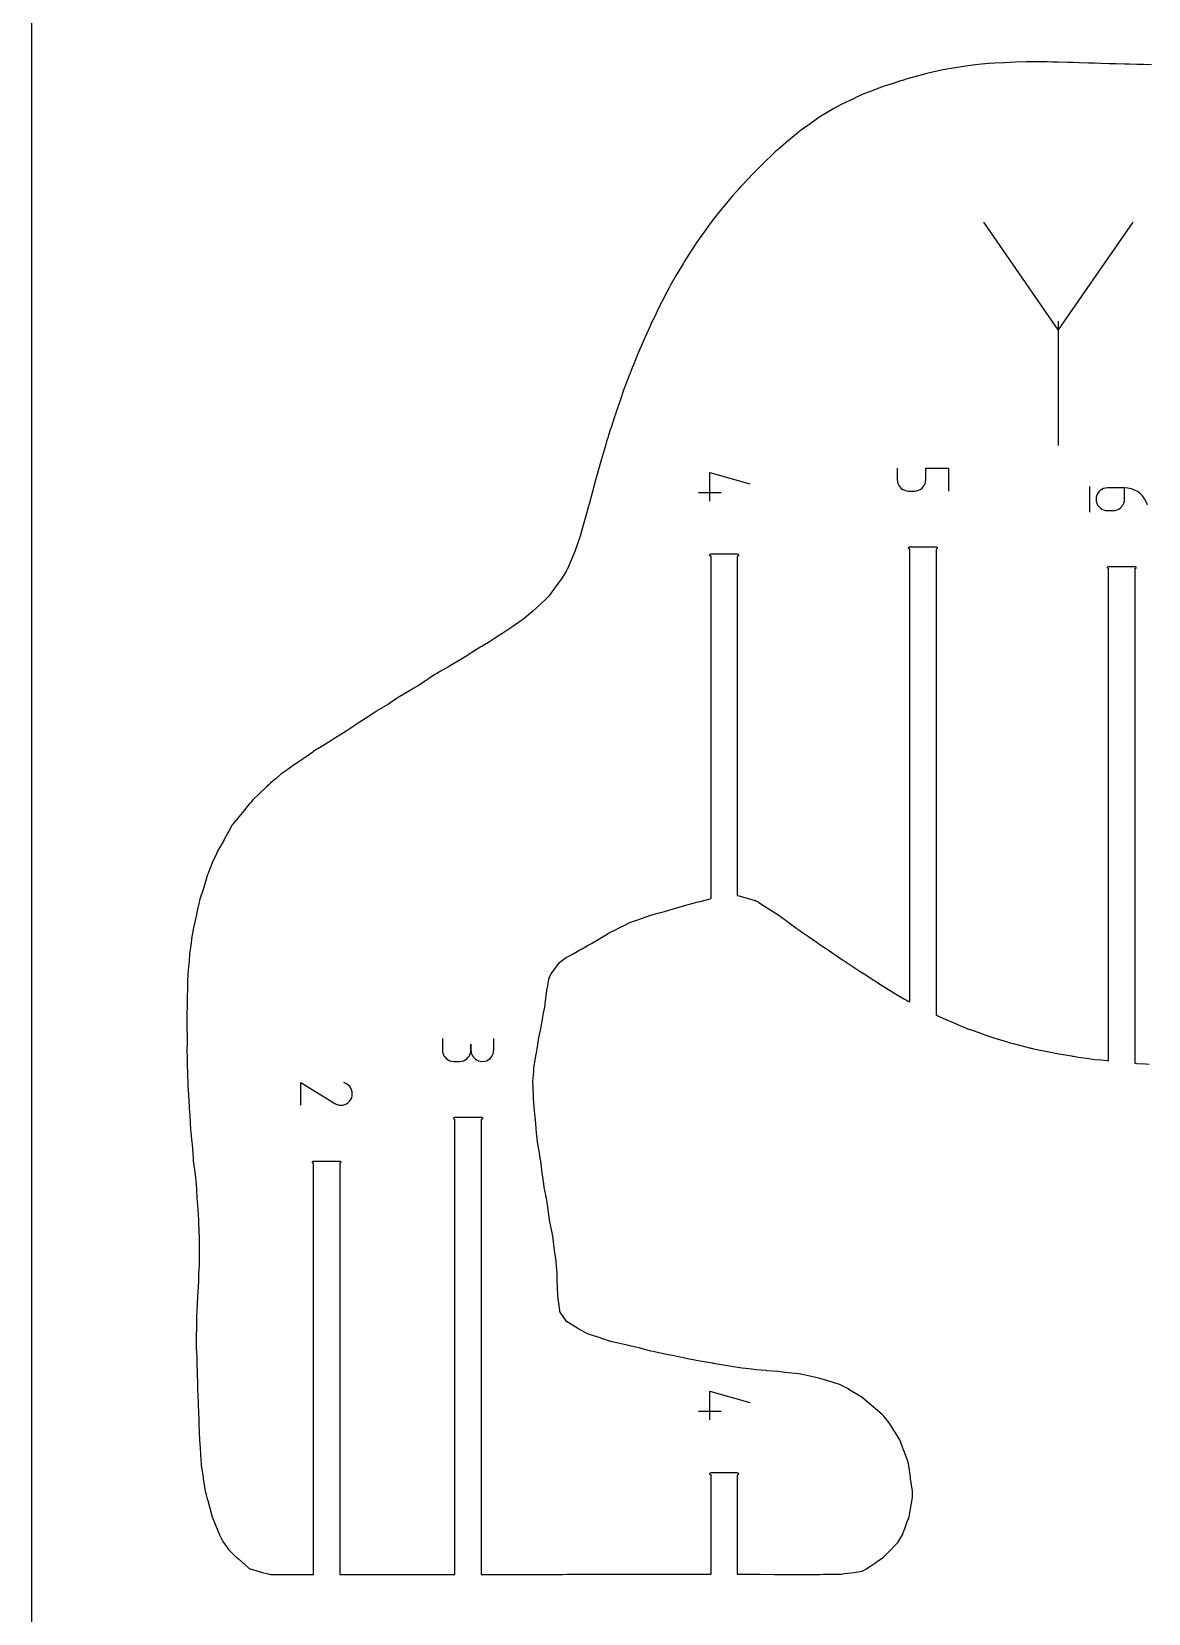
# Model space of a CAD drawing. Extents: x 0 to 560, y 0 to 480.
# Drawn here: x 0 to 48.7, y 217.7 to 286.6 of the extents above; entities that cross this region are included whole.
import ezdxf

# ---------------------------------------------------------------- set-up
doc = ezdxf.new("R2010")
doc.units = 0

msp = doc.modelspace()

# ---------------------------------------------------------------- linework, layer by layer
at = {"layer": 'annotation', "color": 1}
for p, q in [((44.735879, 273.654086), (41.491132, 278.346432)), ((47.980015, 278.346432), (44.735879, 273.654086)), ((44.735879, 274.031694), (44.735879, 268.618293)), ((37.718166, 267.623998), (37.718166, 267.12658)), ((38.96066, 267.12658), (38.96066, 267.623998)), ((38.96066, 267.623998), (39.958166, 267.623998)), ((39.958166, 267.623998), (39.958166, 266.629161)), ((29.554726, 266.193608), (29.554726, 267.437366)), ((29.554726, 267.437366), (31.296745, 266.940649)), ((37.718166, 267.12658), (37.718166, 267.12658)), ((37.718166, 267.12658), (37.726193, 267.037303)), ((37.726193, 267.037303), (37.749335, 266.95322)), ((37.749335, 266.95322), (37.786182, 266.87575)), ((37.786182, 266.87575), (37.835324, 266.80631)), ((37.835324, 266.80631), (37.895353, 266.746316)), ((38.784209, 266.74627), (38.844029, 266.806252)), ((38.844029, 266.806252), (38.892972, 266.875688)), ((38.892972, 266.875688), (38.92965, 266.953164)), ((38.92965, 266.953164), (38.952676, 267.037266)), ((38.952676, 267.037266), (38.96066, 267.12658)), ((46.099587, 266.831598), (46.099587, 265.711598)), ((46.877568, 266.769298), (46.788086, 266.761267)), ((47.62208, 266.769298), (46.877568, 266.769298)), ((46.877568, 266.769298), (46.877568, 266.769298)), ((47.773487, 266.758284), (47.62208, 266.769298)), ((47.62208, 266.271879), (47.62208, 266.769298)), ((29.056745, 266.566426), (30.051583, 266.566426)), ((37.895353, 266.746316), (37.96486, 266.697187)), ((37.96486, 266.697187), (38.042433, 266.66034)), ((38.042433, 266.66034), (38.126666, 266.637192)), ((38.126666, 266.637192), (38.216147, 266.629161)), ((38.216147, 266.629161), (38.463943, 266.629161)), ((38.463943, 266.629161), (38.553381, 266.637187)), ((38.463943, 266.629161), (38.463943, 266.629161)), ((38.553381, 266.637187), (38.637497, 266.660323)), ((38.637497, 266.660323), (38.714903, 266.697156)), ((38.714903, 266.697156), (38.784209, 266.74627)), ((46.387614, 266.361156), (46.379587, 266.271879)), ((46.379587, 266.271879), (46.379587, 266.271879)), ((46.379587, 266.271879), (46.387614, 266.182417)), ((46.410756, 266.445239), (46.387614, 266.361156)), ((46.387614, 266.182417), (46.410756, 266.098237)), ((46.447602, 266.522709), (46.410756, 266.445239)), ((46.410756, 266.098237), (46.447602, 266.020738)), ((46.496745, 266.59215), (46.447602, 266.522709)), ((46.556774, 266.652143), (46.496745, 266.59215)), ((46.62628, 266.701272), (46.556774, 266.652143)), ((46.703854, 266.738119), (46.62628, 266.701272)), ((46.788086, 266.761267), (46.703854, 266.738119)), ((47.554393, 266.020738), (47.591071, 266.098237)), ((47.591071, 266.098237), (47.614097, 266.182417)), ((47.614097, 266.182417), (47.62208, 266.271879)), ((47.918958, 266.726136), (47.773487, 266.758284)), ((48.056692, 266.674197), (47.918958, 266.726136)), ((48.184883, 266.603809), (48.056692, 266.674197)), ((48.301729, 266.516315), (48.184883, 266.603809)), ((48.405426, 266.413056), (48.301729, 266.516315)), ((48.494171, 266.295375), (48.405426, 266.413056)), ((48.566159, 266.164614), (48.494171, 266.295375)), ((48.619587, 266.022116), (48.566159, 266.164614)), ((46.447602, 266.020738), (46.496745, 265.95132)), ((46.496745, 265.95132), (46.556774, 265.891384)), ((46.556774, 265.891384), (46.62628, 265.84233)), ((46.62628, 265.84233), (46.703854, 265.805558)), ((46.703854, 265.805558), (46.788086, 265.782468)), ((46.788086, 265.782468), (46.877568, 265.774461)), ((46.877568, 265.774461), (47.125364, 265.774461)), ((47.125364, 265.774461), (47.214802, 265.782468)), ((47.125364, 265.774461), (47.125364, 265.774461)), ((47.214802, 265.782468), (47.298918, 265.805558)), ((47.298918, 265.805558), (47.376323, 265.84233)), ((47.376323, 265.84233), (47.44563, 265.891384)), ((47.44563, 265.891384), (47.505449, 265.95132)), ((47.505449, 265.95132), (47.554393, 266.020738)), ((48.619587, 266.022116), (48.619587, 266.022116)), ((17.90001, 242.768856), (17.90001, 242.271437)), ((20.137341, 242.271437), (20.137341, 242.768856)), ((17.90001, 242.271437), (17.90001, 242.271437)), ((17.90001, 242.271437), (17.908035, 242.181975)), ((17.908035, 242.181975), (17.931164, 242.097794)), ((17.931164, 242.097794), (17.967978, 242.020295)), ((17.967978, 242.020295), (18.017057, 241.950878)), ((18.017057, 241.950878), (18.07698, 241.890942)), ((18.965475, 241.890942), (19.02541, 241.950878)), ((19.02541, 241.950878), (19.074503, 242.020295)), ((19.074503, 242.020295), (19.111332, 242.097794)), ((19.111332, 242.097794), (19.134473, 242.181975)), ((19.134473, 242.181975), (19.142503, 242.271437)), ((19.142503, 242.271437), (19.142503, 242.520498)), ((19.142503, 242.520498), (19.142503, 242.271437)), ((19.142503, 242.271437), (19.142503, 242.271437)), ((19.142503, 242.271437), (19.150535, 242.181975)), ((19.150535, 242.181975), (19.173689, 242.097794)), ((19.173689, 242.097794), (19.210555, 242.020295)), ((19.210555, 242.020295), (19.25972, 241.950878)), ((19.25972, 241.950878), (19.319772, 241.890942)), ((19.960312, 241.890942), (20.020247, 241.950878)), ((20.020247, 241.950878), (20.069341, 242.020295)), ((20.069341, 242.020295), (20.10617, 242.097794)), ((20.10617, 242.097794), (20.129311, 242.181975)), ((20.129311, 242.181975), (20.137341, 242.271437)), ((18.07698, 241.890942), (18.146328, 241.841888)), ((18.146328, 241.841888), (18.223682, 241.805116)), ((18.223682, 241.805116), (18.307621, 241.782026)), ((18.307621, 241.782026), (18.396726, 241.774018)), ((18.396726, 241.774018), (18.645787, 241.774018)), ((18.645787, 241.774018), (18.734855, 241.782026)), ((18.645787, 241.774018), (18.645787, 241.774018)), ((18.734855, 241.782026), (18.818774, 241.805116)), ((18.818774, 241.805116), (18.896122, 241.841888)), ((18.896122, 241.841888), (18.965475, 241.890942)), ((19.319772, 241.890942), (19.3893, 241.841888)), ((19.3893, 241.841888), (19.466893, 241.805116)), ((19.466893, 241.805116), (19.551138, 241.782026)), ((19.551138, 241.782026), (19.640624, 241.774018)), ((19.640624, 241.774018), (19.729692, 241.782026)), ((19.640624, 241.774018), (19.640624, 241.774018)), ((19.729692, 241.782026), (19.813612, 241.805116)), ((19.813612, 241.805116), (19.890959, 241.841888)), ((19.890959, 241.841888), (19.960312, 241.890942)), ((11.733886, 239.861552), (11.733886, 240.856389)), ((11.733886, 240.856389), (13.21378, 239.937127)), ((13.724825, 240.789664), (13.599522, 240.854985)), ((13.798331, 240.737827), (13.724825, 240.789664)), ((13.859691, 240.675634), (13.798331, 240.737827)), ((13.908415, 240.604977), (13.859691, 240.675634)), ((13.94401, 240.527747), (13.908415, 240.604977)), ((13.21378, 239.937127), (13.21378, 239.937127)), ((13.21378, 239.937127), (13.21514, 239.936028)), ((13.21514, 239.936028), (13.216512, 239.934974)), ((13.216512, 239.934974), (13.217906, 239.933958)), ((13.217906, 239.933958), (13.219335, 239.932974)), ((13.219335, 239.932974), (13.220811, 239.932014)), ((13.220811, 239.932014), (13.222344, 239.931071)), ((13.222344, 239.931071), (13.223947, 239.930138)), ((13.223947, 239.930138), (13.22563, 239.929209)), ((13.22563, 239.929209), (13.227406, 239.928277)), ((13.227406, 239.928277), (13.227406, 239.928277)), ((13.227406, 239.928277), (13.308901, 239.890321)), ((13.308901, 239.890321), (13.393378, 239.868148)), ((13.563642, 239.868976), (13.645611, 239.89089)), ((13.645611, 239.89089), (13.722926, 239.926414)), ((13.722926, 239.926414), (13.793679, 239.975004)), ((13.793679, 239.975004), (13.855961, 240.036116)), ((13.855961, 240.036116), (13.907863, 240.109208)), ((13.907863, 240.109208), (13.94528, 240.190929)), ((13.907863, 240.109208), (13.907863, 240.109208)), ((13.965985, 240.445836), (13.94401, 240.527747)), ((13.94528, 240.190929), (13.967111, 240.275536)), ((13.973849, 240.361135), (13.965985, 240.445836)), ((13.967111, 240.275536), (13.973849, 240.361135)), ((13.393378, 239.868148), (13.478928, 239.861214)), ((13.478928, 239.861214), (13.563642, 239.868976)), ((29.554726, 226.157003), (29.554726, 227.400761)), ((29.554726, 227.400761), (31.296745, 226.904044)), ((29.056745, 226.529821), (30.051583, 226.529821))]:
    msp.add_line(p, q, dxfattribs=at)
at = {"layer": 'boundary', "color": 5}
for p, q in [((38.581703, 284.709347), (38.095444, 284.571882)), ((38.810733, 284.774102), (38.581703, 284.709347)), ((38.953414, 284.814406), (38.810733, 284.774102)), ((39.071038, 284.840534), (38.953414, 284.814406)), ((39.643558, 284.966499), (39.071038, 284.840534)), ((39.874124, 285.017655), (39.643558, 284.966499)), ((40.070272, 285.048989), (39.874124, 285.017655)), ((40.610816, 285.134635), (40.070272, 285.048989)), ((40.794835, 285.16395), (40.610816, 285.134635)), ((41.130931, 285.200183), (40.794835, 285.16395)), ((41.261506, 285.214147), (41.130931, 285.200183)), ((41.389448, 285.227719), (41.261506, 285.214147)), ((41.715546, 285.262834), (41.389448, 285.227719)), ((41.975725, 285.27469), (41.715546, 285.262834)), ((42.39595, 285.293806), (41.975725, 285.27469)), ((42.636257, 285.304755), (42.39595, 285.293806)), ((42.872494, 285.31338), (42.636257, 285.304755)), ((43.339673, 285.330347), (42.872494, 285.31338)), ((43.556967, 285.338277), (43.339673, 285.330347)), ((43.773827, 285.335268), (43.556967, 285.338277)), ((44.251549, 285.327161), (43.773827, 285.335268)), ((44.477677, 285.324032), (44.251549, 285.327161)), ((44.707123, 285.318875), (44.477677, 285.324032)), ((45.155798, 285.307069), (44.707123, 285.318875)), ((45.398388, 285.301634), (45.155798, 285.307069)), ((45.645718, 285.294048), (45.398388, 285.301634)), ((46.056232, 285.279543), (45.645718, 285.294048)), ((46.319098, 285.271507), (46.056232, 285.279543)), ((46.586871, 285.263357), (46.319098, 285.271507)), ((46.959774, 285.251377), (46.586871, 285.263357)), ((47.239809, 285.242862), (46.959774, 285.251377)), ((47.613881, 285.232625), (47.239809, 285.242862)), ((47.742925, 285.228609), (47.613881, 285.232625)), ((47.818946, 285.226195), (47.742925, 285.228609)), ((48.16052, 285.216956), (47.818946, 285.226195)), ((48.445026, 285.213062), (48.16052, 285.216956)), ((48.79964, 285.2079), (48.445026, 285.213062)), ((36.627446, 284.072802), (36.191282, 283.90599)), ((36.723676, 284.109709), (36.627446, 284.072802)), ((37.111993, 284.25831), (36.723676, 284.109709)), ((37.292156, 284.316079), (37.111993, 284.25831)), ((37.582726, 284.409245), (37.292156, 284.316079)), ((37.860475, 284.498821), (37.582726, 284.409245)), ((37.94249, 284.524912), (37.860475, 284.498821)), ((38.032703, 284.554032), (37.94249, 284.524912)), ((38.095444, 284.571882), (38.032703, 284.554032)), ((35.15087, 283.402873), (34.958285, 283.293521)), ((35.270572, 283.470841), (35.15087, 283.402873)), ((35.834313, 283.737612), (35.270572, 283.470841)), ((35.858771, 283.749201), (35.834313, 283.737612)), ((35.861313, 283.750375), (35.858771, 283.749201)), ((36.191282, 283.90599), (35.861313, 283.750375)), ((34.182617, 282.814284), (33.825937, 282.565201)), ((34.349861, 282.932816), (34.182617, 282.814284)), ((34.417133, 282.973159), (34.349861, 282.932816)), ((34.594045, 283.079253), (34.417133, 282.973159)), ((34.811681, 283.209254), (34.594045, 283.079253)), ((34.958285, 283.293521), (34.811681, 283.209254)), ((33.308464, 282.177801), (32.963307, 281.89336)), ((33.382673, 282.238773), (33.308464, 282.177801)), ((33.429151, 282.276959), (33.382673, 282.238773)), ((33.589543, 282.392956), (33.429151, 282.276959)), ((33.825937, 282.565201), (33.589543, 282.392956)), ((32.44904, 281.449148), (32.193438, 281.209496)), ((32.492546, 281.489287), (32.44904, 281.449148)), ((32.50844, 281.503951), (32.492546, 281.489287)), ((32.559681, 281.547139), (32.50844, 281.503951)), ((32.963307, 281.89336), (32.559681, 281.547139)), ((31.58773, 280.618665), (31.42892, 280.45207)), ((31.717057, 280.744835), (31.58773, 280.618665)), ((31.890139, 280.913633), (31.717057, 280.744835)), ((32.042334, 281.062079), (31.890139, 280.913633)), ((32.193438, 281.209496), (32.042334, 281.062079)), ((30.906754, 279.899988), (30.832284, 279.819049)), ((30.950587, 279.946357), (30.906754, 279.899988)), ((31.033489, 280.033823), (30.950587, 279.946357)), ((31.42892, 280.45207), (31.033489, 280.033823)), ((30.334936, 279.247247), (29.991597, 278.830635)), ((30.545292, 279.492694), (30.334936, 279.247247)), ((30.667018, 279.636856), (30.545292, 279.492694)), ((30.709074, 279.68322), (30.667018, 279.636856)), ((30.832284, 279.819049), (30.709074, 279.68322)), ((29.746309, 278.525604), (29.698543, 278.461259)), ((29.823964, 278.621794), (29.746309, 278.525604)), ((29.861664, 278.670796), (29.823964, 278.621794)), ((29.991597, 278.830635), (29.861664, 278.670796)), ((29.317727, 277.940191), (29.158119, 277.714913)), ((29.498721, 278.188955), (29.317727, 277.940191)), ((29.698543, 278.461259), (29.498721, 278.188955)), ((28.743646, 277.10371), (28.438416, 276.620613)), ((28.825598, 277.231913), (28.743646, 277.10371)), ((28.947659, 277.410249), (28.825598, 277.231913)), ((28.991389, 277.473315), (28.947659, 277.410249)), ((29.158119, 277.714913), (28.991389, 277.473315)), ((28.399863, 276.55885), (28.040254, 275.960648)), ((28.414539, 276.582799), (28.399863, 276.55885)), ((28.424824, 276.59919), (28.414539, 276.582799)), ((28.438416, 276.620613), (28.424824, 276.59919)), ((27.904886, 275.725846), (27.851387, 275.626296)), ((28.026773, 275.936609), (27.904886, 275.725846)), ((28.040254, 275.960648), (28.026773, 275.936609)), ((27.676179, 275.296139), (27.487033, 274.928751)), ((27.774629, 275.48347), (27.676179, 275.296139)), ((27.851387, 275.626296), (27.774629, 275.48347)), ((27.20696, 274.367747), (27.07673, 274.093435)), ((27.319465, 274.595703), (27.20696, 274.367747)), ((27.487033, 274.928751), (27.319465, 274.595703)), ((26.931613, 273.782234), (26.712597, 273.298655)), ((26.984177, 273.897304), (26.931613, 273.782234)), ((27.074442, 274.088478), (26.984177, 273.897304)), ((27.07673, 274.093435), (27.074442, 274.088478)), ((26.649048, 273.150881), (26.417637, 272.608608)), ((26.692001, 273.252025), (26.649048, 273.150881)), ((26.701217, 273.273148), (26.692001, 273.252025)), ((26.712597, 273.298655), (26.701217, 273.273148)), ((26.417637, 272.608608), (26.221299, 272.136303)), ((26.037826, 271.668555), (25.894544, 271.286779)), ((26.059468, 271.72499), (26.037826, 271.668555)), ((26.063465, 271.735378), (26.059468, 271.72499)), ((26.075145, 271.76489), (26.063465, 271.735378)), ((26.165524, 271.996211), (26.075145, 271.76489)), ((26.221299, 272.136303), (26.165524, 271.996211)), ((25.797141, 271.020581), (25.659735, 270.62151)), ((25.894544, 271.286779), (25.797141, 271.020581)), ((25.659735, 270.62151), (25.461397, 270.038456)), ((25.416141, 269.904859), (25.237264, 269.360799)), ((25.434492, 269.959144), (25.416141, 269.904859)), ((25.461397, 270.038456), (25.434492, 269.959144)), ((25.105434, 268.952414), (25.053703, 268.789137)), ((25.142758, 269.070203), (25.105434, 268.952414)), ((25.230533, 269.340337), (25.142758, 269.070203)), ((25.230682, 269.340801), (25.230533, 269.340337)), ((25.237264, 269.360799), (25.230682, 269.340801)), ((24.941789, 268.408357), (24.817972, 267.972047)), ((25.015827, 268.661994), (24.941789, 268.408357)), ((25.053703, 268.789137), (25.015827, 268.661994)), ((24.734146, 267.673415), (24.633952, 267.309682)), ((24.817972, 267.972047), (24.734146, 267.673415)), ((24.48664, 266.778257), (24.450907, 266.647316)), ((24.633952, 267.309682), (24.48664, 266.778257)), ((24.425887, 266.557693), (24.288366, 266.052221)), ((24.450907, 266.647316), (24.425887, 266.557693)), ((24.118126, 265.441971), (24.09316, 265.349025)), ((24.172365, 265.634792), (24.118126, 265.441971)), ((24.180803, 265.664791), (24.172365, 265.634792)), ((24.222044, 265.811404), (24.180803, 265.664791)), ((24.279593, 266.020746), (24.222044, 265.811404)), ((24.288366, 266.052221), (24.279593, 266.020746)), ((24.03603, 265.148158), (23.895562, 264.660219)), ((24.09316, 265.349025), (24.03603, 265.148158)), ((23.789144, 264.326249), (23.670732, 263.997853)), ((23.895562, 264.660219), (23.789144, 264.326249)), ((38.215166, 264.149299), (38.218972, 264.168433)), ((38.218972, 264.130165), (38.215166, 264.149299)), ((38.218972, 264.168433), (38.229811, 264.184654)), ((38.229811, 264.113943), (38.218972, 264.130165)), ((38.229811, 264.184654), (38.246032, 264.195493)), ((38.246032, 264.103105), (38.229811, 264.113943)), ((38.246032, 264.195493), (38.265166, 264.199299)), ((38.265166, 264.099299), (38.246032, 264.103105)), ((38.265166, 264.199299), (39.411166, 264.199299)), ((38.265166, 244.36192), (38.265166, 264.099299)), ((39.411166, 264.199299), (39.4303, 264.195493)), ((39.4303, 264.103105), (39.411166, 264.099299)), ((39.411166, 264.099299), (39.411166, 243.79132)), ((39.4303, 264.195493), (39.446521, 264.184654)), ((39.446521, 264.113943), (39.4303, 264.103105)), ((39.446521, 264.184654), (39.45736, 264.168433)), ((39.45736, 264.130165), (39.446521, 264.113943)), ((39.45736, 264.168433), (39.461166, 264.149299)), ((39.461166, 264.149299), (39.45736, 264.130165)), ((23.3934, 263.338614), (23.330712, 263.210527)), ((23.468033, 263.518059), (23.3934, 263.338614)), ((23.670732, 263.997853), (23.468033, 263.518059)), ((29.553745, 263.838206), (29.557551, 263.85734)), ((29.557552, 263.819072), (29.553745, 263.838206)), ((29.557551, 263.85734), (29.56839, 263.873561)), ((29.56839, 263.802851), (29.557552, 263.819072)), ((29.56839, 263.873561), (29.584611, 263.8844)), ((29.584611, 263.792012), (29.56839, 263.802851)), ((29.584611, 263.8844), (29.603745, 263.888206)), ((29.603745, 263.788206), (29.584611, 263.792012)), ((29.603745, 263.888206), (30.749746, 263.888206)), ((29.603746, 248.871892), (29.603745, 263.788206)), ((30.76888, 263.792012), (30.749745, 263.788206)), ((30.749745, 263.788206), (30.749745, 249.005111)), ((30.749746, 263.888206), (30.76888, 263.8844)), ((30.76888, 263.8844), (30.785101, 263.873561)), ((30.785101, 263.802851), (30.76888, 263.792012)), ((30.785101, 263.873561), (30.795939, 263.85734)), ((30.79594, 263.819072), (30.785101, 263.802851)), ((30.795939, 263.85734), (30.799745, 263.838206)), ((30.799745, 263.838206), (30.79594, 263.819072)), ((46.880393, 263.313732), (46.891232, 263.329954)), ((46.891232, 263.329954), (46.907453, 263.340792)), ((46.907453, 263.340792), (46.926587, 263.344598)), ((46.926587, 263.344598), (48.072587, 263.344598)), ((48.072587, 263.344598), (48.091721, 263.340792)), ((48.091721, 263.340792), (48.107942, 263.329954)), ((48.107942, 263.329954), (48.118781, 263.313733)), ((23.035642, 262.737697), (22.94429, 262.614266)), ((23.081409, 262.810246), (23.035642, 262.737697)), ((23.301334, 263.152947), (23.081409, 262.810246)), ((23.313493, 263.176776), (23.301334, 263.152947)), ((23.330712, 263.210527), (23.313493, 263.176776)), ((46.876587, 263.294598), (46.880393, 263.313732)), ((46.880393, 263.275464), (46.876587, 263.294598)), ((46.891232, 263.259243), (46.880393, 263.275464)), ((46.907453, 263.248404), (46.891232, 263.259243)), ((46.926587, 263.244598), (46.907453, 263.248404)), ((46.926587, 241.80046), (46.926587, 263.244598)), ((48.091721, 263.248404), (48.072587, 263.244598)), ((48.072587, 263.244598), (48.072587, 241.690753)), ((48.107942, 263.259243), (48.091721, 263.248404)), ((48.118781, 263.275464), (48.107942, 263.259243)), ((48.118781, 263.313733), (48.122587, 263.294598)), ((48.122587, 263.294598), (48.118781, 263.275464)), ((22.523789, 262.037247), (22.383096, 261.887957)), ((22.569906, 262.094805), (22.523789, 262.037247)), ((22.94429, 262.614266), (22.569906, 262.094805)), ((21.8392, 261.39089), (21.648599, 261.236095)), ((22.376332, 261.881434), (21.8392, 261.39089)), ((22.380626, 261.88527), (22.376332, 261.881434)), ((22.381188, 261.885881), (22.380626, 261.88527)), ((22.383096, 261.887957), (22.381188, 261.885881)), ((20.971439, 260.725281), (20.658495, 260.518334)), ((21.316186, 260.979083), (20.971439, 260.725281)), ((21.40152, 261.037741), (21.316186, 260.979083)), ((21.459913, 261.077879), (21.40152, 261.037741)), ((21.648599, 261.236095), (21.459913, 261.077879)), ((19.90941, 260.032865), (19.626791, 259.863362)), ((20.254638, 260.25786), (19.90941, 260.032865)), ((20.464141, 260.387753), (20.254638, 260.25786)), ((20.539202, 260.434292), (20.464141, 260.387753)), ((20.658495, 260.518334), (20.539202, 260.434292)), ((18.697781, 259.282545), (18.255261, 259.02866)), ((18.991498, 259.464663), (18.697781, 259.282545)), ((19.028345, 259.485481), (18.991498, 259.464663)), ((19.580457, 259.833845), (19.028345, 259.485481)), ((19.618492, 259.857908), (19.580457, 259.833845)), ((19.621713, 259.860024), (19.618492, 259.857908)), ((19.626791, 259.863362), (19.621713, 259.860024)), ((17.575128, 258.627761), (17.058659, 258.291998)), ((17.652539, 258.674489), (17.575128, 258.627761)), ((17.766611, 258.74764), (17.652539, 258.674489)), ((17.773087, 258.751407), (17.766611, 258.74764)), ((17.777071, 258.753724), (17.773087, 258.751407)), ((18.158345, 258.973174), (17.777071, 258.753724)), ((18.255261, 259.02866), (18.158345, 258.973174)), ((16.535104, 257.962655), (15.975004, 257.631918)), ((16.619762, 258.016823), (16.535104, 257.962655)), ((16.85636, 258.160484), (16.619762, 258.016823)), ((17.058659, 258.291998), (16.85636, 258.160484)), ((15.544219, 257.347526), (15.047254, 257.044946)), ((15.905478, 257.58646), (15.544219, 257.347526)), ((15.935653, 257.605667), (15.905478, 257.58646)), ((15.949652, 257.615005), (15.935653, 257.605667)), ((15.975004, 257.631918), (15.949652, 257.615005)), ((14.143518, 256.456266), (14.094228, 256.422136)), ((14.23007, 256.516196), (14.143518, 256.456266)), ((14.541867, 256.710672), (14.23007, 256.516196)), ((14.970121, 256.997659), (14.541867, 256.710672)), ((15.001294, 257.016808), (14.970121, 256.997659)), ((15.014939, 257.025189), (15.001294, 257.016808)), ((15.047254, 257.044946), (15.014939, 257.025189)), ((13.173521, 255.823692), (12.948762, 255.688551)), ((13.506259, 256.033543), (13.173521, 255.823692)), ((13.5932, 256.086808), (13.506259, 256.033543)), ((13.864463, 256.269906), (13.5932, 256.086808)), ((14.094228, 256.422136), (13.864463, 256.269906)), ((12.001071, 255.078374), (11.662961, 254.842329)), ((12.252808, 255.253282), (12.001071, 255.078374)), ((12.301818, 255.287019), (12.252808, 255.253282)), ((12.418822, 255.367559), (12.301818, 255.287019)), ((12.452195, 255.38839), (12.418822, 255.367559)), ((12.469656, 255.400474), (12.452195, 255.38839)), ((12.615545, 255.488194), (12.469656, 255.400474)), ((12.948762, 255.688551), (12.615545, 255.488194)), ((11.157901, 254.498092), (10.859769, 254.284751)), ((11.332097, 254.622744), (11.157901, 254.498092)), ((11.612003, 254.810719), (11.332097, 254.622744)), ((11.662961, 254.842329), (11.612003, 254.810719)), ((10.230693, 253.737463), (9.919293, 253.426833)), ((10.350898, 253.84459), (10.230693, 253.737463)), ((10.411389, 253.8985), (10.350898, 253.84459)), ((10.526117, 253.994911), (10.411389, 253.8985)), ((10.652335, 254.101718), (10.526117, 253.994911)), ((10.859769, 254.284751), (10.652335, 254.101718)), ((9.490676, 252.992998), (9.396753, 252.876254)), ((9.537485, 253.047299), (9.490676, 252.992998)), ((9.642419, 253.16903), (9.537485, 253.047299)), ((9.919293, 253.426833), (9.642419, 253.16903)), ((9.248709, 252.686833), (8.763915, 252.107363)), ((9.396753, 252.876254), (9.248709, 252.686833)), ((8.569965, 251.760231), (8.379429, 251.409421)), ((8.611721, 251.839191), (8.569965, 251.760231)), ((8.724946, 252.053308), (8.611721, 251.839191)), ((8.74296, 252.077836), (8.724946, 252.053308)), ((8.763915, 252.107363), (8.74296, 252.077836)), ((8.101093, 250.937586), (8.019464, 250.750541)), ((8.37377, 251.398844), (8.101093, 250.937586)), ((8.379429, 251.409421), (8.37377, 251.398844)), ((7.887926, 250.477264), (7.782917, 250.196679)), ((8.019464, 250.750541), (7.887926, 250.477264)), ((7.628221, 249.821864), (7.483267, 249.313819)), ((7.642626, 249.856421), (7.628221, 249.821864)), ((7.649258, 249.873321), (7.642626, 249.856421)), ((7.670975, 249.92772), (7.649258, 249.873321)), ((7.782917, 250.196679), (7.670975, 249.92772)), ((7.333395, 248.847163), (7.312077, 248.763444)), ((7.483267, 249.313819), (7.333395, 248.847163)), ((29.188309, 248.762883), (29.51106, 248.847163)), ((29.51106, 248.847163), (29.603746, 248.871892)), ((30.749745, 249.005111), (30.819745, 248.987003)), ((30.819745, 248.987003), (30.87911, 248.971647)), ((30.87911, 248.971647), (31.325975, 248.847163)), ((31.325975, 248.847163), (31.549143, 248.778847)), ((7.231747, 248.400256), (7.172512, 248.101079)), ((7.294671, 248.706143), (7.231747, 248.400256)), ((7.312077, 248.763444), (7.294671, 248.706143)), ((26.984177, 248.141645), (27.282349, 248.23197)), ((27.282349, 248.23197), (27.580317, 248.312815)), ((27.580317, 248.312815), (27.904886, 248.413673)), ((27.904886, 248.413673), (28.358897, 248.538598)), ((28.358897, 248.538598), (28.411475, 248.553317)), ((28.411475, 248.553317), (28.825598, 248.668201)), ((28.825598, 248.668201), (28.882216, 248.682835)), ((28.882216, 248.682835), (28.972402, 248.706143)), ((28.972402, 248.706143), (29.188309, 248.762883)), ((31.549143, 248.778847), (31.58773, 248.761715)), ((31.58773, 248.761715), (31.601882, 248.75194)), ((31.601882, 248.75194), (31.651365, 248.721595)), ((31.651365, 248.721595), (31.673611, 248.706143)), ((31.673611, 248.706143), (31.7747, 248.640739)), ((31.7747, 248.640739), (32.288235, 248.318084)), ((32.288235, 248.318084), (32.50844, 248.170664)), ((32.50844, 248.170664), (32.833273, 247.937697)), ((7.050371, 247.59042), (7.026004, 247.438713)), ((7.172512, 248.101079), (7.050371, 247.59042)), ((25.230265, 247.40248), (25.437879, 247.510248)), ((25.437879, 247.510248), (25.602457, 247.59042)), ((25.602457, 247.59042), (25.874291, 247.727809)), ((25.874291, 247.727809), (26.063465, 247.823422)), ((26.063465, 247.823422), (26.4515, 247.957054)), ((26.4515, 247.957054), (26.573807, 248.003319)), ((26.573807, 248.003319), (26.984177, 248.141645)), ((32.833273, 247.937697), (33.008551, 247.807453)), ((33.008551, 247.807453), (33.305056, 247.59042)), ((33.305056, 247.59042), (33.348422, 247.560304)), ((33.348422, 247.560304), (33.393763, 247.527318)), ((33.393763, 247.527318), (33.429151, 247.50267)), ((33.429151, 247.50267), (33.546316, 247.424502)), ((6.933738, 246.823703), (6.880549, 246.474698)), ((6.979739, 247.217064), (6.933738, 246.823703)), ((7.026004, 247.438713), (6.979739, 247.217064)), ((23.983335, 246.680338), (24.222044, 246.817424)), ((24.222044, 246.817424), (24.392195, 246.915686)), ((24.392195, 246.915686), (24.910739, 247.217064)), ((24.910739, 247.217064), (25.080344, 247.321253)), ((25.080344, 247.321253), (25.142758, 247.359765)), ((25.142758, 247.359765), (25.230265, 247.40248)), ((33.546316, 247.424502), (33.845951, 247.217064)), ((33.845951, 247.217064), (34.187857, 246.983473)), ((34.187857, 246.983473), (34.349861, 246.867793)), ((34.349861, 246.867793), (34.515694, 246.754516)), ((6.861464, 246.129195), (6.851923, 246.019845)), ((6.880549, 246.474698), (6.861464, 246.129195)), ((22.637879, 245.586965), (22.998333, 246.08851)), ((22.998333, 246.08851), (23.077257, 246.140926)), ((23.077257, 246.140926), (23.301334, 246.311923)), ((23.301334, 246.311923), (23.434269, 246.380044)), ((23.434269, 246.380044), (23.618976, 246.474698)), ((23.618976, 246.474698), (23.890392, 246.631191)), ((23.890392, 246.631191), (23.983335, 246.680338)), ((34.515694, 246.754516), (34.701248, 246.63132)), ((34.701248, 246.63132), (34.926983, 246.474698)), ((34.926983, 246.474698), (35.097931, 246.359521)), ((35.097931, 246.359521), (35.113422, 246.348729)), ((35.113422, 246.348729), (35.270572, 246.242135)), ((35.270572, 246.242135), (35.541014, 246.065777)), ((6.802563, 245.490001), (6.795753, 245.358976)), ((6.807602, 245.586965), (6.802563, 245.490001)), ((6.851923, 246.019845), (6.807602, 245.586965)), ((22.534042, 245.358976), (22.559443, 245.451616)), ((22.559443, 245.451616), (22.637879, 245.586965)), ((35.541014, 246.065777), (36.145984, 245.667165)), ((36.145984, 245.667165), (36.191282, 245.63746)), ((36.191282, 245.63746), (36.200794, 245.631457)), ((36.200794, 245.631457), (36.270041, 245.586965)), ((36.270041, 245.586965), (36.563642, 245.396503)), ((36.563642, 245.396503), (36.620967, 245.358976)), ((6.79695, 245.045516), (6.779238, 244.475552)), ((6.795753, 245.358976), (6.79695, 245.045516)), ((22.380626, 244.281502), (22.456298, 244.880235)), ((22.456298, 244.880235), (22.491155, 245.071087)), ((22.491155, 245.071087), (22.534042, 245.358976)), ((36.620967, 245.358976), (36.70198, 245.30712)), ((36.70198, 245.30712), (36.984622, 245.127243)), ((36.984622, 245.127243), (37.111993, 245.045474)), ((37.111993, 245.045474), (37.57018, 244.768076)), ((37.57018, 244.768076), (37.576839, 244.763964)), ((37.576839, 244.763964), (38.032704, 244.485165)), ((6.773527, 244.073519), (6.768661, 243.956865)), ((6.775127, 244.159163), (6.773527, 244.073519)), ((6.779238, 244.475552), (6.774262, 244.243254)), ((6.774262, 244.243254), (6.775127, 244.159163)), ((22.3231, 243.956865), (22.340915, 244.065875)), ((22.340915, 244.065875), (22.372019, 244.227428)), ((22.372019, 244.227428), (22.375478, 244.243254)), ((22.375478, 244.243254), (22.377068, 244.255062)), ((22.377068, 244.255062), (22.380626, 244.281502)), ((38.032704, 244.485165), (38.153735, 244.420876)), ((38.153735, 244.420876), (38.195166, 244.398955)), ((38.195166, 244.398955), (38.265166, 244.36192)), ((6.768414, 243.779825), (6.767746, 243.302695)), ((6.768661, 243.956865), (6.768414, 243.779825)), ((22.175876, 243.127532), (22.214137, 243.349406)), ((22.214137, 243.349406), (22.3231, 243.956865)), ((39.411166, 243.79132), (39.704427, 243.65642)), ((39.704427, 243.65642), (39.874124, 243.578594)), ((39.874124, 243.578594), (40.152973, 243.46317)), ((40.152973, 243.46317), (40.445884, 243.339055)), ((40.445884, 243.339055), (40.794835, 243.196684)), ((6.767746, 243.302695), (6.7675, 243.127532)), ((6.7675, 243.127532), (6.771257, 242.990483)), ((6.771257, 242.990483), (6.771721, 242.515313)), ((22.029129, 242.326766), (22.107237, 242.802153)), ((22.107237, 242.802153), (22.175876, 243.127532)), ((40.794835, 243.196684), (40.887211, 243.163429)), ((40.887211, 243.163429), (40.888814, 243.162866)), ((40.888814, 243.162866), (40.986902, 243.127532)), ((40.986902, 243.127532), (41.312863, 243.012853)), ((41.312863, 243.012853), (41.426075, 242.972337)), ((41.426075, 242.972337), (41.715545, 242.870082)), ((41.715545, 242.870082), (41.976437, 242.788669)), ((41.976437, 242.788669), (42.460367, 242.638175)), ((42.460367, 242.638175), (42.636257, 242.583344)), ((6.771721, 242.515313), (6.768047, 242.326766)), ((6.768047, 242.326766), (6.769344, 242.166403)), ((6.769344, 242.166403), (6.770599, 242.011812)), ((6.770599, 242.011812), (6.784295, 241.701006)), ((21.888987, 241.477422), (21.970548, 242.011812)), ((21.970548, 242.011812), (21.993964, 242.147578)), ((21.993964, 242.147578), (22.029129, 242.326766)), ((42.636257, 242.583344), (42.762596, 242.550447)), ((42.762596, 242.550447), (43.543186, 242.351164)), ((43.543186, 242.351164), (43.556967, 242.347594)), ((43.556967, 242.347594), (43.567489, 242.345395)), ((43.567489, 242.345395), (43.658576, 242.326766)), ((43.658576, 242.326766), (44.392938, 242.176736)), ((44.392938, 242.176736), (44.477677, 242.159844)), ((44.477677, 242.159844), (44.605571, 242.137306)), ((44.605571, 242.137306), (45.123771, 242.045731)), ((45.123771, 242.045731), (45.316385, 242.011812)), ((45.316385, 242.011812), (45.358741, 242.004364)), ((45.358741, 242.004364), (45.398388, 241.997393)), ((45.398388, 241.997393), (45.617536, 241.964871)), ((45.617536, 241.964871), (46.061111, 241.900859)), ((6.784295, 241.701006), (6.796246, 241.204893)), ((21.842985, 240.896088), (21.878985, 241.328649)), ((21.878985, 241.328649), (21.888987, 241.477422)), ((46.061111, 241.900859), (46.319098, 241.862954)), ((46.319098, 241.862954), (46.597027, 241.8347)), ((46.597027, 241.8347), (46.856587, 241.807733)), ((46.856587, 241.807733), (46.926587, 241.80046)), ((48.072587, 241.690753), (48.160519, 241.682609)), ((48.160519, 241.682609), (48.535443, 241.662971)), ((48.535443, 241.662971), (48.701947, 241.655253)), ((6.796246, 241.204893), (6.796502, 241.121472)), ((6.796502, 241.121472), (6.803109, 240.896088)), ((6.803109, 240.896088), (6.808092, 240.815057)), ((6.808092, 240.815057), (6.810062, 240.696667)), ((6.810062, 240.696667), (6.833373, 240.31545)), ((21.84481, 240.821876), (21.842985, 240.896088)), ((21.851454, 240.696667), (21.84481, 240.821876)), ((21.864704, 240.152691), (21.851454, 240.696667)), ((6.833373, 240.31545), (6.863589, 239.780367)), ((21.892408, 239.780366), (21.864704, 240.152691)), ((6.863589, 239.780367), (6.884525, 239.515977)), ((6.884525, 239.515977), (6.888162, 239.459077)), ((6.888162, 239.459077), (6.904505, 239.066567)), ((18.396939, 239.294156), (18.400745, 239.31329)), ((18.400745, 239.275022), (18.396939, 239.294156)), ((18.400745, 239.31329), (18.411584, 239.329511)), ((18.411584, 239.258801), (18.400745, 239.275022)), ((18.411584, 239.329511), (18.427805, 239.34035)), ((18.427805, 239.247962), (18.411584, 239.258801)), ((18.427805, 239.34035), (18.446939, 239.344156)), ((18.446939, 239.244156), (18.427805, 239.247962)), ((18.446939, 239.344156), (19.592939, 239.344156)), ((18.446939, 219.406972), (18.446939, 239.244156)), ((19.592939, 239.344156), (19.612074, 239.34035)), ((19.612074, 239.247962), (19.592939, 239.244156)), ((19.592939, 239.244156), (19.592939, 219.407494)), ((19.612074, 239.34035), (19.628295, 239.329511)), ((19.628295, 239.258801), (19.612074, 239.247962)), ((19.628295, 239.329511), (19.639133, 239.31329)), ((19.639133, 239.275022), (19.628295, 239.258801)), ((19.639133, 239.31329), (19.642939, 239.294156)), ((19.642939, 239.294156), (19.639133, 239.275022)), ((21.919589, 239.490325), (21.892408, 239.780366)), ((21.97184, 239.066567), (21.919589, 239.490325)), ((6.904505, 239.066567), (6.926047, 238.829228)), ((6.926047, 238.829228), (6.940984, 238.664645)), ((6.940984, 238.664645), (6.985744, 238.255667)), ((21.987459, 238.82796), (21.97184, 239.066567)), ((22.003821, 238.664645), (21.987459, 238.82796)), ((22.064476, 238.165594), (22.003821, 238.664645)), ((6.985744, 238.255667), (6.997168, 238.165028)), ((6.997168, 238.165028), (7.034172, 237.548923)), ((22.124052, 237.792846), (22.064476, 238.165594)), ((7.034172, 237.548923), (7.038733, 237.503568)), ((7.038733, 237.503568), (7.044167, 237.436467)), ((7.044167, 237.436467), (7.132711, 236.841074)), ((12.230904, 237.38169), (12.23471, 237.400824)), ((12.23471, 237.362556), (12.230904, 237.38169)), ((12.23471, 237.400824), (12.245549, 237.417045)), ((12.245549, 237.346334), (12.23471, 237.362556)), ((12.245549, 237.417045), (12.26177, 237.427884)), ((12.26177, 237.335496), (12.245549, 237.346334)), ((12.26177, 237.427884), (12.280904, 237.43169)), ((12.280904, 237.33169), (12.26177, 237.335496)), ((12.280904, 237.43169), (13.426904, 237.43169)), ((12.280904, 219.409796), (12.280904, 237.33169)), ((13.426904, 237.43169), (13.446038, 237.427884)), ((13.446038, 237.335496), (13.426904, 237.33169)), ((13.426904, 237.33169), (13.426904, 219.411602)), ((13.446038, 237.427884), (13.462259, 237.417045)), ((13.462259, 237.346334), (13.446038, 237.335496)), ((13.462259, 237.417045), (13.473098, 237.400824)), ((13.473098, 237.362556), (13.462259, 237.346334)), ((13.473098, 237.400824), (13.476904, 237.38169)), ((13.476904, 237.38169), (13.473098, 237.362556)), ((22.161289, 237.548923), (22.124052, 237.792846)), ((22.168185, 237.503228), (22.161289, 237.548923)), ((22.181168, 237.436467), (22.168185, 237.503228)), ((22.24611, 236.918385), (22.181168, 237.436467)), ((7.132711, 236.841074), (7.166835, 236.433201)), ((7.166835, 236.433201), (7.18654, 236.180411)), ((22.316854, 236.433201), (22.24611, 236.918385)), ((22.338088, 236.28447), (22.316854, 236.433201)), ((7.18654, 236.180411), (7.201554, 235.806369)), ((7.201554, 235.806369), (7.231395, 235.516132)), ((22.380626, 236.072412), (22.338088, 236.28447)), ((22.402551, 235.953793), (22.380626, 236.072412)), ((22.408839, 235.917735), (22.402551, 235.953793)), ((22.430415, 235.806369), (22.408839, 235.917735)), ((22.471627, 235.516132), (22.430415, 235.806369)), ((7.231395, 235.516132), (7.245445, 235.317479)), ((7.245445, 235.317479), (7.275597, 234.853765)), ((22.507759, 235.317479), (22.471627, 235.516132)), ((22.572232, 234.874482), (22.507759, 235.317479)), ((7.275597, 234.853765), (7.292314, 234.257042)), ((22.698496, 234.229601), (22.572232, 234.874482)), ((7.292314, 234.257042), (7.294246, 234.201757)), ((7.29406, 234.192337), (7.293581, 234.176269)), ((7.293581, 234.176269), (7.30474, 233.529035)), ((7.294246, 234.201757), (7.29406, 234.192337)), ((22.703581, 234.201757), (22.698496, 234.229601)), ((22.705407, 234.190412), (22.703581, 234.201757)), ((22.708086, 234.176269), (22.705407, 234.190412)), ((22.78824, 233.529034), (22.708086, 234.176269)), ((7.303001, 233.086033), (7.294655, 232.868474)), ((7.30474, 233.529035), (7.303001, 233.086033)), ((22.852303, 233.086033), (22.78824, 233.529034)), ((22.867512, 232.866668), (22.852303, 233.086033)), ((7.27087, 232.54617), (7.26428, 232.204304)), ((7.294655, 232.868474), (7.27087, 232.54617)), ((22.897238, 232.54617), (22.867512, 232.866668)), ((22.901938, 232.204303), (22.897238, 232.54617)), ((7.253522, 231.970313), (7.228729, 231.541938)), ((7.26428, 232.204304), (7.253522, 231.970313)), ((22.909413, 231.970313), (22.901938, 232.204303)), ((22.922178, 231.541938), (22.909413, 231.970313)), ((7.228729, 231.541938), (7.191801, 230.91607)), ((23.00974, 230.91607), (22.922178, 231.541938)), ((7.190741, 230.721239), (7.186208, 230.217207)), ((7.192234, 230.854591), (7.190741, 230.721239)), ((7.191801, 230.91607), (7.192329, 230.879572)), ((7.192329, 230.879572), (7.192234, 230.854591)), ((23.012833, 230.879572), (23.00974, 230.91607)), ((23.018259, 230.854591), (23.012833, 230.879572)), ((23.02841, 230.840149), (23.018259, 230.854591)), ((23.257738, 230.503869), (23.02841, 230.840149)), ((23.301334, 230.44334), (23.257738, 230.503869)), ((23.78385, 230.142047), (23.301334, 230.44334)), ((7.173674, 229.554841), (7.168754, 229.285971)), ((7.176279, 229.738869), (7.173674, 229.554841)), ((7.186208, 230.217207), (7.176279, 229.738869)), ((23.799228, 230.133521), (23.78385, 230.142047)), ((24.222044, 229.896297), (23.799228, 230.133521)), ((24.43955, 229.829037), (24.222044, 229.896297)), ((24.731139, 229.738869), (24.43955, 229.829037)), ((24.958425, 229.658712), (24.731139, 229.738869)), ((24.984091, 229.651458), (24.958425, 229.658712)), ((25.142758, 229.591388), (24.984091, 229.651458)), ((25.289917, 229.549398), (25.142758, 229.591388)), ((26.023328, 229.388573), (25.289917, 229.549398)), ((7.168754, 229.285971), (7.194277, 228.892475)), ((7.194277, 228.892475), (7.203735, 228.623148)), ((26.063465, 229.378201), (26.023328, 229.388573)), ((26.121374, 229.364305), (26.063465, 229.378201)), ((26.46235, 229.285971), (26.121374, 229.364305)), ((26.926861, 229.165372), (26.46235, 229.285971)), ((26.984177, 229.152464), (26.926861, 229.165372)), ((27.069339, 229.135194), (26.984177, 229.152464)), ((27.736103, 228.987142), (27.069339, 229.135194)), ((27.904886, 228.953745), (27.736103, 228.987142)), ((28.19096, 228.895724), (27.904886, 228.953745)), ((28.465958, 228.837541), (28.19096, 228.895724)), ((7.203735, 228.623148), (7.214484, 228.23011)), ((7.214484, 228.23011), (7.221697, 227.655871)), ((28.580873, 228.815014), (28.465958, 228.837541)), ((28.825598, 228.766641), (28.580873, 228.815014)), ((29.030985, 228.731083), (28.825598, 228.766641)), ((29.661856, 228.623147), (29.030985, 228.731083)), ((29.707491, 228.614708), (29.661856, 228.623147)), ((29.746309, 228.607597), (29.707491, 228.614708)), ((29.796246, 228.598228), (29.746309, 228.607597)), ((30.403152, 228.491476), (29.796246, 228.598228)), ((30.667018, 228.441373), (30.403152, 228.491476)), ((30.961107, 228.406703), (30.667018, 228.441373)), ((31.247633, 228.372841), (30.961107, 228.406703)), ((31.58773, 228.33276), (31.247633, 228.372841)), ((31.995608, 228.2989), (31.58773, 228.33276)), ((32.00922, 228.297616), (31.995608, 228.2989)), ((32.036584, 228.295305), (32.00922, 228.297616)), ((32.50844, 228.256564), (32.036584, 228.295305)), ((32.827833, 228.221349), (32.50844, 228.256564)), ((33.128015, 228.189027), (32.827833, 228.221349)), ((33.429151, 228.155916), (33.128015, 228.189027)), ((7.221697, 227.655871), (7.228252, 227.567744)), ((7.228252, 227.567744), (7.230731, 227.507425)), ((7.230731, 227.507425), (7.243523, 227.185435)), ((33.647017, 228.110335), (33.429151, 228.155916)), ((34.16646, 227.997493), (33.647017, 228.110335)), ((34.349861, 227.95973), (34.16646, 227.997493)), ((34.604436, 227.878096), (34.349861, 227.95973)), ((35.251451, 227.672562), (34.604436, 227.878096)), ((35.270572, 227.666389), (35.251451, 227.672562)), ((35.275795, 227.663797), (35.270572, 227.666389)), ((35.291769, 227.655872), (35.275795, 227.663797)), ((35.517977, 227.531879), (35.291769, 227.655872)), ((35.562972, 227.507425), (35.517977, 227.531879)), ((35.728425, 227.405861), (35.562972, 227.507425)), ((7.243523, 227.185435), (7.255014, 226.905379)), ((7.255014, 226.905379), (7.272522, 226.391704)), ((35.996255, 227.241451), (35.728425, 227.405861)), ((36.191282, 227.121734), (35.996255, 227.241451)), ((36.486676, 226.874635), (36.191282, 227.121734)), ((36.585578, 226.791227), (36.486676, 226.874635)), ((37.062827, 226.391704), (36.585578, 226.791227)), ((7.272522, 226.391704), (7.279146, 226.243013)), ((7.279146, 226.243013), (7.281425, 226.025772)), ((37.092873, 226.360356), (37.062827, 226.391704)), ((37.111993, 226.340407), (37.092873, 226.360356)), ((37.134617, 226.31236), (37.111993, 226.340407)), ((37.208433, 226.221387), (37.134617, 226.31236)), ((37.366426, 226.025772), (37.208433, 226.221387)), ((7.281425, 226.025772), (7.307042, 225.580647)), ((7.307042, 225.580647), (7.317982, 225.275982)), ((37.647843, 225.580647), (37.366426, 226.025772)), ((37.836944, 225.275982), (37.647843, 225.580647)), ((7.317982, 225.275982), (7.339031, 224.918282)), ((7.339031, 224.918282), (7.368101, 224.395673)), ((37.948189, 224.967916), (37.836944, 225.275982)), ((37.997028, 224.841354), (37.948189, 224.967916)), ((38.032703, 224.744838), (37.997028, 224.841354)), ((38.064874, 224.658991), (38.032703, 224.744838)), ((7.368101, 224.395673), (7.383604, 224.255916)), ((7.383604, 224.255916), (7.39252, 224.16026)), ((7.39252, 224.16026), (7.46958, 223.649632)), ((38.163549, 224.395673), (38.064874, 224.658991)), ((38.205339, 224.23536), (38.163549, 224.395673)), ((38.226083, 224.16026), (38.205339, 224.23536)), ((38.294753, 223.649632), (38.226083, 224.16026)), ((7.46958, 223.649632), (7.477861, 223.593551)), ((7.477861, 223.593551), (7.568449, 223.044534)), ((29.553745, 223.801601), (29.557551, 223.820735)), ((29.557551, 223.782467), (29.553745, 223.801601)), ((29.557551, 223.820735), (29.56839, 223.836956)), ((29.56839, 223.766245), (29.557551, 223.782467)), ((29.56839, 223.836956), (29.584611, 223.847795)), ((29.584611, 223.755407), (29.56839, 223.766245)), ((29.584611, 223.847795), (29.603745, 223.851601)), ((29.603745, 223.751601), (29.584611, 223.755407)), ((29.603745, 223.851601), (30.749745, 223.851601)), ((29.603746, 219.431749), (29.603745, 223.751601)), ((30.749745, 223.851601), (30.76888, 223.847795)), ((30.76888, 223.755407), (30.749745, 223.751601)), ((30.749745, 223.751601), (30.749746, 219.425901)), ((30.76888, 223.847795), (30.785101, 223.836956)), ((30.785101, 223.766245), (30.76888, 223.755407)), ((30.785101, 223.836956), (30.79594, 223.820735)), ((30.795939, 223.782467), (30.785101, 223.766245)), ((30.799746, 223.801601), (30.795939, 223.782467)), ((30.79594, 223.820735), (30.799746, 223.801601)), ((38.30195, 223.593551), (38.294753, 223.649632)), ((38.390431, 223.044534), (38.30195, 223.593551)), ((7.568449, 223.044534), (7.595028, 222.942136)), ((7.595028, 222.942136), (7.63467, 222.765573)), ((7.63467, 222.765573), (7.64414, 222.733842)), ((7.64414, 222.733842), (7.649258, 222.716695)), ((7.649258, 222.716695), (7.673143, 222.633896)), ((38.29152, 222.268819), (38.380405, 222.765573)), ((38.380405, 222.765573), (38.385036, 222.931183)), ((38.385036, 222.931183), (38.390431, 223.044534)), ((7.673143, 222.633896), (7.768822, 222.307204)), ((7.768822, 222.307204), (7.869879, 221.928816)), ((38.235609, 221.928816), (38.29152, 222.268819)), ((7.869879, 221.928816), (7.992577, 221.606452)), ((7.992577, 221.606452), (8.190049, 221.135474)), ((37.942249, 221.135474), (38.019194, 221.342077)), ((38.019194, 221.342077), (38.032703, 221.377957)), ((38.032703, 221.377957), (38.078998, 221.503559)), ((38.078998, 221.503559), (38.142865, 221.681255)), ((38.142865, 221.681255), (38.235609, 221.928816)), ((8.190049, 221.135474), (8.291513, 220.937103)), ((8.291513, 220.937103), (8.363798, 220.813094)), ((8.363798, 220.813094), (8.492771, 220.627217)), ((8.492771, 220.627217), (8.569965, 220.515963)), ((37.308735, 220.358958), (37.743802, 220.813094)), ((37.743802, 220.813094), (37.838241, 220.952052)), ((37.838241, 220.952052), (37.942249, 221.135474)), ((8.569965, 220.515963), (8.933038, 220.159044)), ((8.933038, 220.159044), (8.937434, 220.154241)), ((8.937434, 220.154241), (8.964766, 220.130189)), ((8.964766, 220.130189), (9.007869, 220.091804)), ((9.007869, 220.091804), (9.448327, 219.697368)), ((36.431352, 219.697368), (36.779848, 219.933295)), ((36.779848, 219.933295), (36.859163, 219.98699)), ((36.859163, 219.98699), (37.111993, 220.158154)), ((37.111993, 220.158154), (37.284037, 220.334499)), ((37.284037, 220.334499), (37.308735, 220.358958)), ((9.448327, 219.697368), (9.474391, 219.676831)), ((9.474391, 219.676831), (9.490676, 219.663998)), ((9.490676, 219.663998), (9.518889, 219.654953)), ((9.518889, 219.654953), (9.673221, 219.612926)), ((9.673221, 219.612926), (10.058414, 219.505375)), ((10.058414, 219.505375), (10.308286, 219.43828)), ((10.308286, 219.43828), (10.411389, 219.410595)), ((10.411389, 219.410595), (10.584872, 219.410238)), ((10.584872, 219.410238), (11.156104, 219.408862)), ((11.156104, 219.408862), (11.332097, 219.408499)), ((11.332097, 219.408499), (11.508287, 219.408758)), ((11.508287, 219.408758), (12.077875, 219.409446)), ((12.077875, 219.409446), (12.210904, 219.409641)), ((12.210904, 219.409641), (12.252807, 219.409703)), ((12.252807, 219.409703), (12.280904, 219.409796)), ((13.426904, 219.411602), (13.917953, 219.409217)), ((13.917953, 219.409217), (14.094229, 219.408295)), ((14.094229, 219.408295), (14.270162, 219.40828)), ((14.270162, 219.40828), (14.838482, 219.40799)), ((14.838482, 219.40799), (15.014939, 219.407973)), ((15.014939, 219.407973), (15.191439, 219.407799)), ((15.191439, 219.407799), (15.758275, 219.407314)), ((15.758275, 219.407314), (15.935653, 219.40714)), ((15.935653, 219.40714), (16.112943, 219.407067)), ((16.112943, 219.407067), (16.678503, 219.406754)), ((16.678503, 219.406754), (16.85636, 219.406682)), ((16.85636, 219.406682), (17.034189, 219.406655)), ((17.034189, 219.406655), (17.599211, 219.406636)), ((17.599211, 219.406636), (17.77707, 219.406608)), ((17.77707, 219.406608), (17.95491, 219.406705)), ((17.95491, 219.406705), (18.376939, 219.406934)), ((18.376939, 219.406934), (18.446939, 219.406972)), ((19.592939, 219.407494), (19.618492, 219.407508)), ((19.618492, 219.407508), (19.795825, 219.407957)), ((19.795825, 219.407957), (20.364532, 219.40942)), ((20.364532, 219.40942), (20.539202, 219.409862)), ((20.539202, 219.409862), (20.715869, 219.410335)), ((20.715869, 219.410335), (21.281607, 219.409452)), ((21.281607, 219.409452), (21.459913, 219.409947)), ((21.459913, 219.409947), (21.641608, 219.410386)), ((21.641608, 219.410386), (22.197966, 219.409882)), ((22.197966, 219.409882), (22.380626, 219.410333)), ((22.380626, 219.410333), (22.561416, 219.411317)), ((22.561416, 219.411317), (23.136905, 219.41983)), ((23.136905, 219.41983), (23.301334, 219.420781)), ((23.301334, 219.420781), (23.459781, 219.421986)), ((23.459781, 219.421986), (24.0837, 219.432565)), ((24.0837, 219.432565), (24.222044, 219.433661)), ((24.222044, 219.433661), (24.356603, 219.433397)), ((24.356603, 219.433397), (25.009895, 219.434305)), ((25.009895, 219.434305), (25.142758, 219.434051)), ((25.142758, 219.434051), (25.274148, 219.433852)), ((25.274148, 219.433852), (25.930803, 219.43316)), ((25.930803, 219.43316), (26.063465, 219.432959)), ((26.063465, 219.432959), (26.195617, 219.432726)), ((26.195617, 219.432726), (26.850343, 219.431802)), ((26.850343, 219.431802), (26.984177, 219.431565)), ((26.984177, 219.431565), (27.117654, 219.431543)), ((27.117654, 219.431543), (27.771565, 219.431629)), ((27.771565, 219.431629), (27.904886, 219.431607)), ((27.904886, 219.431607), (28.038365, 219.431827)), ((28.038365, 219.431827), (28.693582, 219.432633)), ((28.693582, 219.432633), (28.825598, 219.432852)), ((28.825598, 219.432852), (28.958257, 219.432805)), ((28.958257, 219.432805), (29.533746, 219.431864)), ((29.533746, 219.431864), (29.603746, 219.431749)), ((30.749746, 219.425901), (30.811662, 219.425771)), ((30.811662, 219.425771), (31.437893, 219.422912)), ((31.437893, 219.422912), (31.58773, 219.422598)), ((31.58773, 219.422598), (31.738955, 219.422262)), ((31.738955, 219.422262), (32.352007, 219.4194)), ((32.352007, 219.4194), (32.50844, 219.419054)), ((32.50844, 219.419054), (32.665735, 219.418869)), ((32.665735, 219.418869), (33.269835, 219.417757)), ((33.269835, 219.417757), (33.429151, 219.417568)), ((33.429151, 219.417568), (33.588064, 219.41762)), ((33.588064, 219.41762), (34.193065, 219.418788)), ((34.193065, 219.418788), (34.349861, 219.41884)), ((34.349861, 219.41884), (34.505606, 219.420348)), ((34.505606, 219.420348), (35.129906, 219.42858)), ((35.129906, 219.42858), (35.270572, 219.429945)), ((35.270572, 219.429945), (35.421135, 219.44994)), ((35.421135, 219.44994), (35.835889, 219.505375)), ((35.835889, 219.505375), (36.165227, 219.553264)), ((36.165227, 219.553264), (36.191282, 219.558377)), ((36.191282, 219.558377), (36.220704, 219.575914)), ((36.220704, 219.575914), (36.373097, 219.662649)), ((36.373097, 219.662649), (36.431352, 219.697368))]:
    msp.add_line(p, q, dxfattribs=at)
at = {"layer": 'frame', "color": 5}
msp.add_line((0, 480), (0, 0), dxfattribs=at)

doc.saveas('drawing.dxf')
